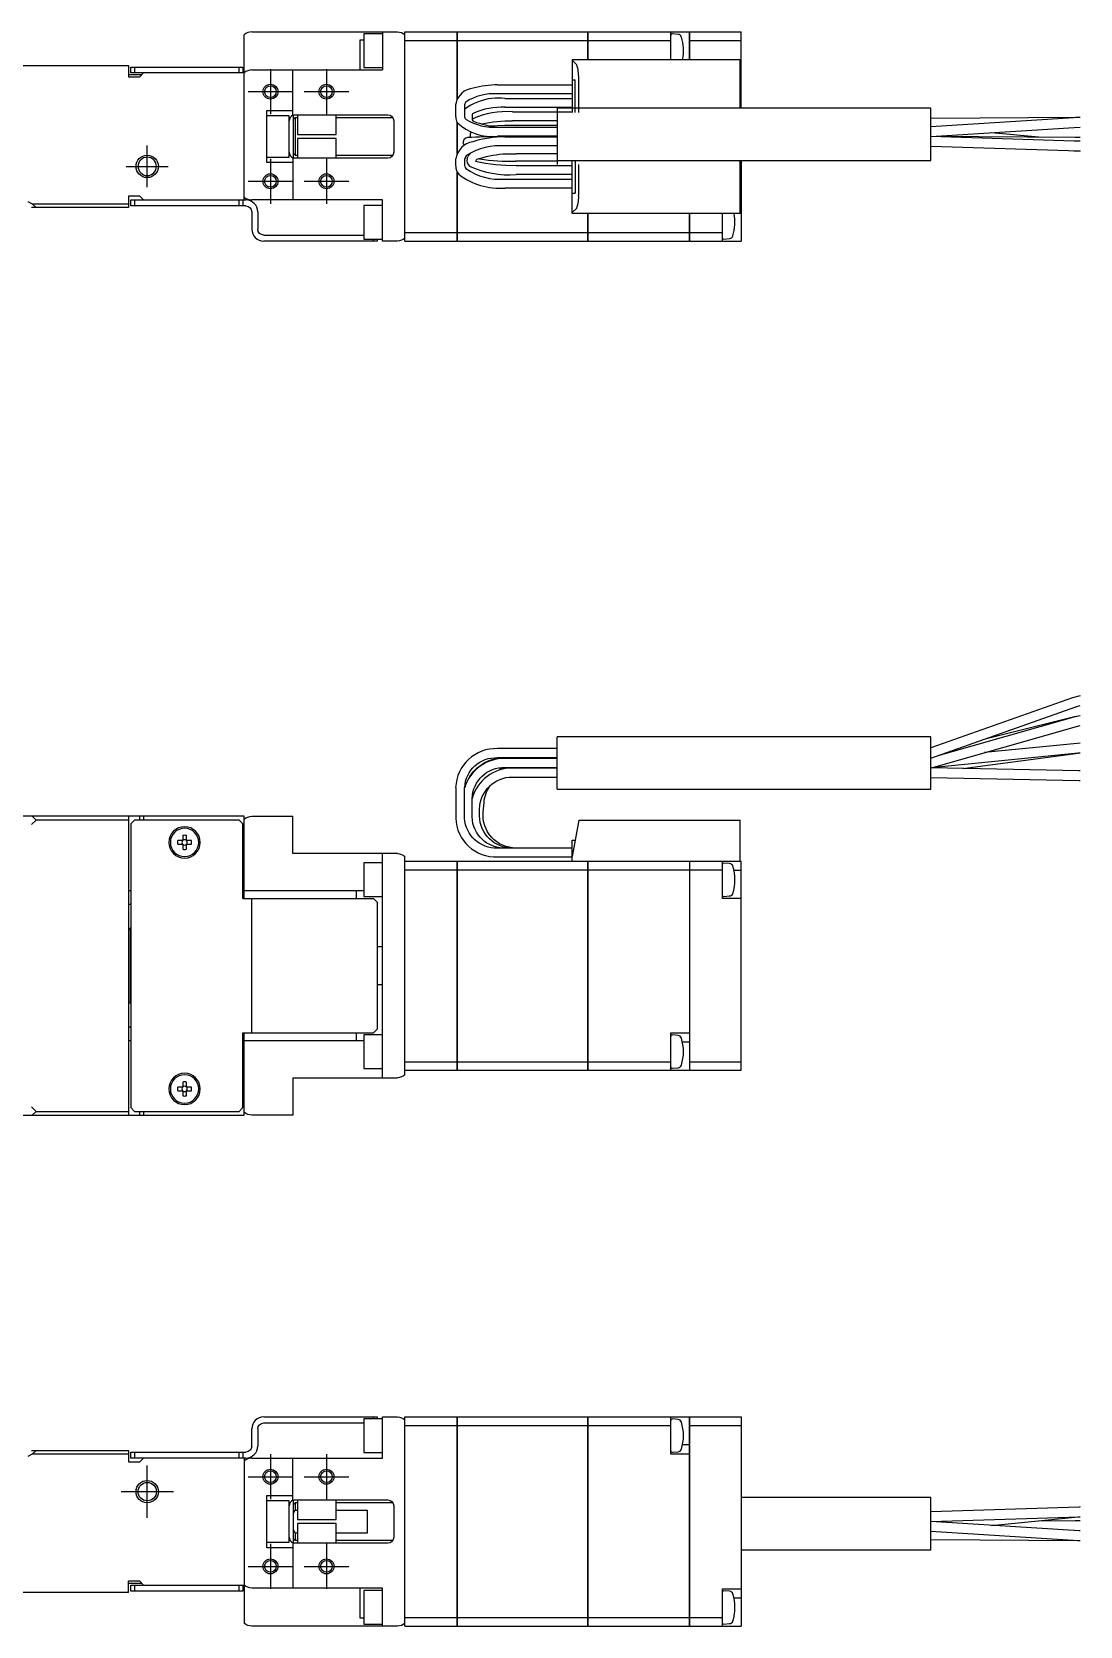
# Model space of a CAD drawing. Extents: x 0 to 574, y -8 to 223.
# Drawn here: x 140 to 280.4, y 10 to 223.4 of the extents above; entities that cross this region are included whole.
import ezdxf

# ---------------------------------------------------------------- set-up
doc = ezdxf.new("R2010")
doc.units = 0
doc.header["$LTSCALE"] = 0.5
doc.linetypes.add('CENTER', pattern=[50.8, 31.75, -6.35, 6.35, -6.35])
for name, color, linetype in [('MSM_CENTER', 1, 'CENTER'), ('MSM_CONTINUOUS', 7, 'CONTINUOUS'), ('MSM_NARROW', 5, 'CONTINUOUS')]:
    doc.layers.add(name, color=color, linetype=linetype)

msp = doc.modelspace()

# ---------------------------------------------------------------- linework, layer by layer
at = {"layer": 'MSM_CENTER'}
for p, q in [((171.95, 218.41), (171.95, 212.41)), ((179.45, 218.41), (179.45, 212.41)), ((168.95, 215.41), (174.95, 215.41)), ((176.45, 215.41), (182.45, 215.41)), ((155.45, 202.61), (155.45, 208.21)), ((152.65, 205.41), (158.25, 205.41)), ((171.95, 206.41), (171.95, 200.41)), ((179.45, 206.41), (179.45, 200.41)), ((168.95, 203.41), (174.95, 203.41)), ((176.45, 203.41), (182.45, 203.41)), ((171.95, 33), (171.95, 27)), ((179.45, 33), (179.45, 27)), ((155.45, 24.5), (155.45, 31.5)), ((168.95, 30), (174.95, 30)), ((176.45, 30), (182.45, 30)), ((151.95, 28), (158.95, 28)), ((171.95, 21), (171.95, 15)), ((179.45, 21), (179.45, 15)), ((168.95, 18), (174.95, 18)), ((176.45, 18), (182.45, 18))]:
    msp.add_line(p, q, dxfattribs=at)
at = {"layer": 'MSM_CONTINUOUS'}
for p, q in [((168.45, 217.93), (168.45, 223.03)), ((169.45, 223.41), (188.95, 223.41)), ((183.95, 222.36), (184.45, 222.36)), ((183.95, 218.31), (183.95, 222.36)), ((184.45, 223.16), (184.45, 218.66)), ((186.95, 223.16), (184.45, 223.16)), ((186.95, 223.41), (186.95, 218.31)), ((189.95, 223.41), (196.94, 223.41)), ((189.95, 195.41), (189.95, 223.41)), ((189.95, 222.26), (196.94, 222.26)), ((196.94, 223.41), (196.94, 214.36)), ((196.95, 223.4), (196.94, 223.4)), ((196.95, 222.26), (196.94, 222.26)), ((196.95, 222.25), (196.94, 222.25)), ((196.95, 214.38), (196.95, 223.41)), ((196.95, 223.41), (214.44, 223.41)), ((196.95, 222.26), (214.44, 222.26)), ((196.95, 222.26), (214.44, 222.26)), ((214.44, 223.41), (214.44, 219.71)), ((214.45, 223.4), (214.44, 223.4)), ((214.45, 222.26), (214.44, 222.26)), ((214.45, 222.25), (214.44, 222.25)), ((214.45, 223.41), (228.05, 223.41)), ((214.45, 219.71), (214.45, 223.41)), ((214.45, 222.26), (225.55, 222.26)), ((225.55, 219.71), (225.55, 223.41)), ((226.54, 223.08), (225.77, 223.14)), ((228.05, 219.71), (228.05, 223.41)), ((228.05, 223.4), (228.06, 223.4)), ((228.05, 222.26), (228.06, 222.26)), ((228.06, 223.41), (234.95, 223.41)), ((228.06, 223.41), (228.06, 219.71)), ((228.06, 222.26), (234.95, 222.26)), ((234.95, 213.18), (234.95, 223.41)), ((61.45, 218.91), (152.95, 218.91)), ((152.95, 218.91), (152.95, 217.41)), ((153.25, 217.91), (153.25, 218.71)), ((153.25, 218.71), (168.25, 218.71)), ((168.45, 217.91), (153.25, 217.91)), ((153.75, 218.71), (153.75, 217.91)), ((154.95, 217.91), (154.45, 217.41)), ((167.75, 217.91), (167.75, 218.71)), ((168.25, 218.71), (168.25, 217.91)), ((168.45, 200.91), (168.45, 217.91)), ((169.45, 218.31), (186.95, 218.31)), ((174.95, 212.28), (174.95, 218.31)), ((184.45, 218.66), (186.95, 218.66)), ((212.35, 219.71), (234.85, 219.71)), ((212.35, 219.71), (212.35, 212.64)), ((212.95, 219), (212.35, 219.61)), ((234.85, 213.18), (234.85, 219.71)), ((154.7, 217.66), (152.95, 217.66)), ((152.95, 217.41), (154.45, 217.41)), ((202.35, 216.31), (212.35, 216.31)), ((212.35, 217.01), (212.74, 217.01)), ((212.74, 212.64), (212.74, 217.01)), ((213.22, 212.64), (213.22, 217.23)), ((196.75, 212.02), (196.75, 213.76)), ((197.95, 213.76), (197.95, 212.02)), ((212.35, 215.11), (202.35, 215.11)), ((203.35, 214.51), (212.35, 214.51)), ((171.45, 212.91), (174.95, 212.91)), ((171.45, 205.91), (171.45, 212.91)), ((174.45, 212.16), (171.45, 212.16)), ((174.45, 206.66), (174.45, 212.16)), ((174.95, 212.28), (175.04, 212.28)), ((174.97, 212.26), (175.04, 212.28)), ((175.05, 206.54), (175.05, 212.29)), ((175.25, 211.91), (175.05, 211.71)), ((175.25, 212.31), (187.65, 212.31)), ((175.25, 211.91), (175.25, 206.91)), ((175.55, 211.91), (175.25, 211.91)), ((175.55, 212.31), (175.55, 209.66)), ((180.75, 209.66), (180.75, 212.31)), ((188.34, 211.91), (180.75, 211.91)), ((188.45, 211.51), (188.45, 207.31)), ((196.94, 211.31), (196.94, 207.06)), ((196.95, 207.09), (196.95, 211.29)), ((198.95, 212.36), (198.95, 211.62)), ((212.35, 213.31), (203.35, 213.31)), ((204.35, 212.71), (212.35, 212.71)), ((210.35, 211.51), (204.35, 211.51)), ((260.35, 213.18), (210.35, 213.18)), ((210.35, 213.18), (210.35, 205.64)), ((260.35, 206.18), (260.35, 213.18)), ((280.02, 211.96), (260.35, 211.81)), ((279.49, 211.91), (260.35, 210.71)), ((280.35, 211.95), (279.49, 211.91)), ((280.35, 211.96), (279.74, 211.96)), ((280.35, 211.96), (280.02, 211.96)), ((175.55, 209.66), (180.75, 209.66)), ((175.55, 209.16), (175.55, 206.51)), ((180.75, 209.16), (175.55, 209.16)), ((180.75, 206.51), (180.75, 209.16)), ((198.75, 209.77), (198.8, 210)), ((198.75, 209.74), (198.75, 209.77)), ((198.75, 209.34), (198.75, 209.74)), ((198.75, 209.28), (198.75, 209.34)), ((201.3, 210.84), (203.35, 210.91)), ((202.35, 210.66), (210.35, 210.66)), ((210.35, 209.46), (202.35, 209.46)), ((203.35, 210.91), (210.35, 210.91)), ((203.35, 209.36), (210.35, 209.36)), ((279.56, 208.79), (260.35, 209.41)), ((260.37, 209.41), (279.57, 210.61)), ((279.68, 209.27), (260.37, 209.41)), ((274.83, 209.3), (268.5, 209.92)), ((279.57, 210.61), (280.35, 210.65)), ((280.35, 209.27), (279.68, 209.27)), ((175.05, 207.11), (175.25, 206.91)), ((197.79, 208.42), (197.75, 208.62)), ((197.91, 208.24), (197.79, 208.42)), ((210.35, 208.16), (203.35, 208.16)), ((204.93, 207.07), (204.89, 207.07)), ((210.35, 207.07), (204.91, 207.07)), ((260.35, 208.11), (280.24, 207.47)), ((279.52, 207.49), (280.35, 207.47)), ((280.35, 208.77), (279.56, 208.79)), ((280.24, 207.47), (280.35, 207.46)), ((171.45, 206.66), (174.45, 206.66)), ((174.95, 205.91), (171.45, 205.91)), ((174.95, 206.54), (175.04, 206.54)), ((174.95, 206.54), (174.95, 200.91)), ((175.04, 206.54), (174.96, 206.57)), ((175.25, 206.91), (175.55, 206.91)), ((187.65, 206.51), (175.25, 206.51)), ((180.75, 206.91), (188.34, 206.91)), ((196.75, 205.46), (196.75, 206.42)), ((197.95, 206.43), (197.95, 205.46)), ((198.27, 206.45), (198.29, 206.49)), ((198.29, 206.49), (198.36, 206.69)), ((199.47, 206.24), (199.42, 206.08)), ((210.35, 206.11), (204.81, 206.11)), ((204.83, 205.51), (212.35, 205.51)), ((210.35, 206.18), (260.35, 206.18)), ((212.35, 199.11), (212.35, 206.18)), ((212.74, 206.18), (212.74, 201.81)), ((213.22, 201.59), (213.22, 205.64)), ((234.85, 199.11), (234.85, 206.18)), ((234.95, 206.18), (234.95, 195.41)), ((196.94, 204.7), (196.94, 195.41)), ((196.95, 195.41), (196.95, 204.69)), ((203.35, 203.71), (212.35, 203.71)), ((212.35, 204.31), (204.83, 204.31)), ((139.45, 200.72), (140.06, 200.41)), ((154.45, 201.41), (152.95, 201.41)), ((152.95, 201.41), (152.95, 199.91)), ((153.25, 200.11), (153.25, 200.91)), ((153.25, 200.91), (168.65, 200.91)), ((153.75, 200.91), (153.75, 200.11)), ((154.45, 201.41), (154.95, 200.91)), ((167.75, 200.11), (167.75, 200.91)), ((168.25, 200.91), (168.25, 200.11)), ((186.95, 200.91), (169.45, 200.91)), ((186.95, 195.41), (186.95, 200.91)), ((212.35, 202.51), (203.35, 202.51)), ((212.35, 201.81), (212.74, 201.81)), ((152.95, 199.91), (139.95, 199.91)), ((140.06, 200.41), (152.95, 200.41)), ((140.06, 200.41), (140.56, 199.91)), ((168.65, 200.11), (153.25, 200.11)), ((169.45, 199.31), (169.45, 197.01)), ((170.25, 199.31), (170.25, 197.01)), ((184.45, 200.16), (184.45, 195.66)), ((186.95, 200.16), (184.45, 200.16)), ((212.35, 199.22), (212.95, 199.82)), ((234.85, 199.11), (212.35, 199.11)), ((214.44, 199.11), (214.44, 195.41)), ((214.45, 195.41), (214.45, 199.11)), ((228.05, 195.41), (228.05, 199.11)), ((228.06, 199.11), (228.06, 195.41)), ((232.45, 195.41), (232.45, 199.11)), ((234.85, 199.16), (234.95, 199.16)), ((189.95, 196.57), (196.94, 196.57)), ((196.95, 196.57), (196.94, 196.57)), ((196.95, 196.56), (196.94, 196.56)), ((196.95, 196.57), (214.44, 196.57)), ((196.95, 196.57), (214.44, 196.57)), ((214.45, 196.57), (214.44, 196.57)), ((214.45, 196.56), (214.44, 196.56)), ((214.45, 196.57), (228.05, 196.57)), ((228.05, 196.57), (228.06, 196.57)), ((228.06, 196.57), (232.45, 196.57)), ((171.05, 196.21), (184.45, 196.21)), ((186.25, 195.41), (171.05, 195.41)), ((184.45, 195.66), (186.95, 195.66)), ((185.75, 195.41), (185.75, 195.66)), ((186.25, 195.66), (186.25, 195.41)), ((188.95, 195.41), (186.95, 195.41)), ((189.95, 195.41), (196.94, 195.41)), ((196.95, 195.42), (196.94, 195.42)), ((196.95, 195.41), (214.44, 195.41)), ((214.45, 195.42), (214.44, 195.42)), ((214.45, 195.41), (228.05, 195.41)), ((228.05, 195.42), (228.06, 195.42)), ((228.06, 195.41), (234.95, 195.41)), ((232.66, 195.68), (233.43, 195.75)), ((280.35, 134.54), (279.32, 134.28)), ((279.32, 134.28), (260.35, 127.55)), ((260.35, 126.17), (279.76, 133.06)), ((279.75, 133.05), (280.35, 133.22)), ((279.76, 133.06), (280.35, 133.22)), ((260.44, 124.91), (279.86, 130.44)), ((279.5, 131.69), (261.29, 126.5)), ((279.59, 131.74), (267.28, 128.63)), ((280.35, 131.87), (279.5, 131.69)), ((280.35, 131.87), (279.59, 131.74)), ((279.86, 130.44), (280.35, 130.55)), ((210.35, 122.06), (210.35, 129.06)), ((260.35, 129.06), (210.35, 129.06)), ((260.35, 122.06), (260.35, 129.06)), ((279.94, 128.17), (267.54, 126.93)), ((280.35, 128.2), (279.94, 128.17)), ((210.35, 127.46), (202.35, 127.46)), ((202.35, 126.26), (210.35, 126.26)), ((210.35, 126.16), (203.35, 126.16)), ((260.47, 124.92), (280.07, 126.88)), ((264.65, 124.82), (280.11, 126.87)), ((280.07, 126.88), (280.35, 126.9)), ((202.61, 124.8), (202.64, 124.81)), ((202.64, 124.8), (202.61, 124.8)), ((202.64, 124.81), (203.85, 124.96)), ((203.35, 124.86), (202.64, 124.8)), ((203.35, 124.96), (210.35, 124.96)), ((210.35, 124.86), (203.35, 124.86)), ((280.27, 124.51), (260.35, 124.91)), ((280.35, 124.51), (280.2, 124.51)), ((280.35, 124.51), (280.27, 124.51)), ((196.75, 122.26), (196.75, 118.16)), ((197.95, 118.16), (197.95, 122.26)), ((197.96, 122.25), (197.95, 122.22)), ((204.35, 123.66), (210.35, 123.66)), ((210.35, 122.06), (260.35, 122.06)), ((260.35, 123.61), (280.24, 123.21)), ((280.24, 123.21), (280.35, 123.21)), ((198.95, 118.32), (198.95, 120.8)), ((200.43, 118.92), (200.55, 120.31)), ((168.45, 118.41), (130.95, 118.41)), ((140.56, 117.91), (139.95, 117.3)), ((140.06, 118.41), (140.56, 117.91)), ((152.95, 117.91), (140.56, 117.91)), ((152.95, 118.41), (152.95, 78.41)), ((153.75, 117.91), (153.25, 117.41)), ((153.25, 117.41), (153.25, 79.41)), ((167.75, 117.91), (153.75, 117.91)), ((154.45, 117.91), (154.45, 118.41)), ((154.95, 118.41), (154.95, 117.91)), ((168.25, 117.41), (167.75, 117.91)), ((168.25, 107.41), (168.25, 117.41)), ((168.45, 107.41), (168.45, 118.41)), ((169.45, 118.41), (174.95, 118.41)), ((174.95, 113.41), (174.95, 118.41)), ((199.95, 118.47), (199.95, 119.35)), ((213.22, 117.91), (212.35, 113.01)), ((213.22, 117.91), (234.85, 117.91)), ((234.85, 112.41), (234.85, 117.91)), ((160.21, 115.83), (160.21, 115.15)), ((160.69, 115.15), (160.69, 115.83)), ((160.21, 115.15), (159.53, 115.15)), ((159.53, 114.67), (160.21, 114.67)), ((160.21, 114.67), (160.21, 113.99)), ((161.37, 115.15), (160.69, 115.15)), ((160.69, 114.67), (161.37, 114.67)), ((160.69, 113.99), (160.69, 114.67)), ((188.95, 113.41), (174.95, 113.41)), ((186.95, 83.41), (186.95, 113.41)), ((212.35, 114.16), (202.35, 114.16)), ((204.83, 114.16), (204.59, 114.16)), ((212.35, 112.41), (212.35, 115.21)), ((212.35, 115.21), (212.74, 115.21)), ((184.45, 112.16), (184.45, 107.66)), ((186.95, 112.16), (184.45, 112.16)), ((189.95, 83.79), (189.95, 113.03)), ((189.95, 112.41), (196.94, 112.41)), ((189.95, 111.25), (196.94, 111.25)), ((196.94, 84.41), (196.94, 112.41)), ((196.95, 112.4), (196.94, 112.4)), ((196.95, 111.25), (196.94, 111.25)), ((196.95, 112.41), (234.95, 112.41)), ((196.95, 112.41), (196.95, 84.41)), ((196.95, 111.25), (214.44, 111.25)), ((202.35, 112.96), (212.35, 112.96)), ((214.44, 84.41), (214.44, 112.41)), ((214.45, 112.4), (214.44, 112.4)), ((214.45, 111.25), (214.44, 111.25)), ((214.45, 112.41), (214.45, 84.41)), ((214.45, 111.25), (228.05, 111.25)), ((228.05, 112.41), (228.05, 84.41)), ((228.05, 112.4), (228.06, 112.4)), ((228.05, 111.25), (228.06, 111.25)), ((228.06, 112.41), (228.06, 84.41)), ((228.06, 111.25), (232.45, 111.25)), ((232.45, 107.41), (232.45, 112.41)), ((233.43, 112.07), (232.66, 112.14)), ((234.95, 111.16), (234.01, 111.16)), ((234.95, 84.41), (234.95, 112.41)), ((153.25, 108.41), (152.95, 108.41)), ((184.45, 108.41), (168.25, 108.41)), ((168.25, 107.41), (185.75, 107.41)), ((169.45, 89.41), (169.45, 107.41)), ((183.45, 107.41), (183.45, 108.41)), ((184.45, 107.66), (186.95, 107.66)), ((186.25, 106.91), (185.75, 107.41)), ((186.25, 106.91), (186.25, 89.91)), ((234.95, 107.41), (232.45, 107.41)), ((232.66, 107.68), (233.43, 107.75)), ((152.95, 106.66), (153.25, 106.66)), ((153.15, 103.41), (152.95, 103.21)), ((153.15, 103.41), (153.15, 93.41)), ((153.25, 103.41), (153.15, 103.41)), ((186.95, 100.91), (186.25, 100.91)), ((186.25, 95.91), (186.95, 95.91)), ((152.95, 93.61), (153.15, 93.41)), ((153.15, 93.41), (153.25, 93.41)), ((153.25, 90.16), (152.95, 90.16)), ((185.75, 89.41), (186.25, 89.91)), ((152.95, 88.41), (153.25, 88.41)), ((168.25, 79.41), (168.25, 89.41)), ((168.25, 89.41), (185.75, 89.41)), ((168.25, 88.41), (184.45, 88.41)), ((168.45, 78.41), (168.45, 89.41)), ((183.45, 88.41), (183.45, 89.41)), ((184.45, 89.16), (184.45, 84.66)), ((186.95, 89.16), (184.45, 89.16)), ((225.55, 89.41), (228.05, 89.41)), ((225.55, 84.41), (225.55, 89.41)), ((226.54, 89.07), (225.77, 89.14)), ((228.05, 88.16), (227.12, 88.16)), ((189.95, 85.56), (196.94, 85.56)), ((196.95, 85.57), (196.94, 85.57)), ((196.95, 85.56), (214.44, 85.56)), ((214.45, 85.57), (214.44, 85.57)), ((214.45, 85.56), (225.55, 85.56)), ((228.05, 85.57), (228.06, 85.57)), ((228.06, 85.56), (234.95, 85.56)), ((174.95, 83.41), (174.95, 78.41)), ((174.95, 83.41), (188.95, 83.41)), ((184.45, 84.66), (186.95, 84.66)), ((189.95, 84.41), (196.94, 84.41)), ((196.95, 84.42), (196.94, 84.42)), ((196.95, 84.41), (214.44, 84.41)), ((214.45, 84.42), (214.44, 84.42)), ((214.45, 84.41), (228.05, 84.41)), ((225.77, 84.68), (226.54, 84.75)), ((228.05, 84.42), (228.06, 84.42)), ((228.06, 84.41), (234.95, 84.41)), ((160.21, 82.15), (159.53, 82.15)), ((159.53, 81.67), (160.21, 81.67)), ((160.21, 82.83), (160.21, 82.15)), ((160.21, 81.67), (160.21, 80.99)), ((160.69, 82.15), (160.69, 82.83)), ((161.37, 82.15), (160.69, 82.15)), ((160.69, 80.99), (160.69, 81.67)), ((160.69, 81.67), (161.37, 81.67)), ((139.95, 79.52), (140.56, 78.91)), ((153.25, 79.41), (153.75, 78.91)), ((167.75, 78.91), (168.25, 79.41)), ((130.95, 78.41), (168.45, 78.41)), ((140.56, 78.91), (140.06, 78.41)), ((140.56, 78.91), (152.95, 78.91)), ((153.75, 78.91), (167.75, 78.91)), ((154.45, 78.41), (154.45, 78.91)), ((154.95, 78.91), (154.95, 78.41)), ((174.95, 78.41), (169.45, 78.41)), ((169.45, 34.1), (169.45, 36.4)), ((170.25, 36.4), (170.25, 34.1)), ((171.05, 38), (186.25, 38)), ((171.05, 37.2), (184.45, 37.2)), ((184.45, 37.75), (184.45, 33.25)), ((186.95, 37.75), (184.45, 37.75)), ((185.75, 37.75), (185.75, 38)), ((186.25, 38), (186.25, 37.75)), ((186.95, 32.5), (186.95, 38)), ((186.95, 38), (188.95, 38)), ((189.95, 10), (189.95, 38)), ((189.95, 38), (196.94, 38)), ((189.95, 36.84), (196.94, 36.84)), ((196.94, 10), (196.94, 38)), ((196.95, 37.99), (196.94, 37.99)), ((196.95, 36.83), (196.94, 36.83)), ((196.95, 38), (196.95, 10)), ((196.95, 38), (214.44, 38)), ((196.95, 36.84), (214.44, 36.84)), ((214.44, 10), (214.44, 38)), ((214.45, 37.99), (214.44, 37.99)), ((214.45, 36.83), (214.44, 36.83)), ((214.45, 38), (214.45, 10)), ((214.45, 38), (228.05, 38)), ((214.45, 36.84), (225.55, 36.84)), ((225.55, 33), (225.55, 38)), ((226.54, 37.66), (225.77, 37.73)), ((228.05, 10), (228.05, 38)), ((228.05, 37.99), (228.06, 37.99)), ((228.05, 36.83), (228.06, 36.83)), ((228.06, 38), (234.95, 38)), ((228.06, 38), (228.06, 10)), ((228.06, 36.84), (234.95, 36.84)), ((234.95, 38), (234.95, 10)), ((228.05, 34.25), (227.12, 34.25)), ((140.06, 33), (139.45, 32.69)), ((139.95, 33.5), (152.95, 33.5)), ((140.56, 33.5), (140.06, 33)), ((152.95, 33), (140.06, 33)), ((152.95, 33.5), (152.95, 32)), ((153.25, 32.5), (153.25, 33.3)), ((153.25, 33.3), (168.65, 33.3)), ((168.65, 32.5), (153.25, 32.5)), ((153.75, 33.3), (153.75, 32.5)), ((154.95, 32.5), (154.45, 32)), ((167.75, 32.5), (167.75, 33.3)), ((168.25, 33.3), (168.25, 32.5)), ((168.45, 32.5), (168.45, 15.5)), ((169.45, 32.5), (186.95, 32.5)), ((174.95, 26.87), (174.95, 32.5)), ((184.45, 33.25), (186.95, 33.25)), ((228.05, 33), (225.55, 33)), ((225.77, 33.27), (226.54, 33.34)), ((152.95, 32), (154.45, 32)), ((171.45, 27.5), (174.95, 27.5)), ((171.45, 20.5), (171.45, 27.5)), ((174.45, 26.75), (171.45, 26.75)), ((174.45, 21.25), (174.45, 26.75)), ((174.95, 26.87), (175.04, 26.87)), ((174.97, 26.85), (175.04, 26.87)), ((175.05, 21.12), (175.05, 26.88)), ((175.25, 26.5), (175.05, 26.3)), ((175.25, 26.9), (187.65, 26.9)), ((175.25, 26.5), (175.25, 25.5)), ((175.55, 26.5), (175.25, 26.5)), ((175.55, 26.9), (175.55, 24.25)), ((180.75, 24.25), (180.75, 26.9)), ((188.34, 26.5), (180.75, 26.5)), ((188.45, 26.1), (188.45, 21.9)), ((260.35, 27.23), (234.95, 27.23)), ((260.35, 20.23), (260.35, 27.23)), ((280.24, 25.94), (260.35, 25.3)), ((280.35, 25.95), (280.24, 25.94)), ((175.05, 25.13), (175.25, 25.5)), ((175.25, 25.5), (175.55, 25.5)), ((175.55, 24.25), (180.75, 24.25)), ((175.55, 23.75), (175.55, 21.1)), ((180.75, 23.75), (175.55, 23.75)), ((180.75, 25.5), (184.95, 25.5)), ((180.75, 21.1), (180.75, 23.75)), ((184.95, 22.5), (184.95, 25.5)), ((260.35, 24), (280.28, 24.65)), ((280.23, 22.76), (260.37, 24)), ((268.5, 23.49), (280.07, 24.62)), ((274.83, 24.11), (279.68, 24.14)), ((279.68, 24.14), (280.35, 24.15)), ((280.07, 24.62), (280.35, 24.64)), ((280.28, 24.65), (280.35, 24.65)), ((175.25, 22.5), (175.05, 22.87)), ((175.05, 21.7), (175.25, 21.5)), ((175.25, 22.5), (175.25, 21.5)), ((175.25, 22.5), (175.55, 22.5)), ((175.25, 21.5), (175.55, 21.5)), ((180.75, 22.5), (184.95, 22.5)), ((180.75, 21.5), (188.34, 21.5)), ((260.35, 22.7), (280.15, 21.46)), ((260.35, 21.6), (280.02, 21.45)), ((280.35, 22.76), (279.57, 22.8)), ((280.02, 21.45), (280.35, 21.45)), ((280.15, 21.46), (280.35, 21.45)), ((280.35, 22.75), (280.23, 22.76)), ((171.45, 21.25), (174.45, 21.25)), ((174.95, 20.5), (171.45, 20.5)), ((174.95, 21.13), (174.95, 15.1)), ((174.95, 21.13), (175.04, 21.13)), ((175.04, 21.13), (174.96, 21.16)), ((187.65, 21.1), (175.25, 21.1)), ((234.95, 20.23), (260.35, 20.23)), ((154.45, 16), (152.95, 16)), ((152.95, 14.5), (152.95, 16)), ((152.95, 15.75), (154.7, 15.75)), ((153.25, 14.7), (153.25, 15.5)), ((153.25, 15.5), (168.45, 15.5)), ((153.75, 15.5), (153.75, 14.7)), ((154.45, 16), (154.95, 15.5)), ((167.75, 14.7), (167.75, 15.5)), ((168.25, 15.5), (168.25, 14.7)), ((168.45, 15.48), (168.45, 10.38)), ((186.95, 15.1), (169.45, 15.1)), ((183.95, 11.05), (183.95, 15.1)), ((186.95, 10), (186.95, 15.1)), ((232.45, 10), (232.45, 15)), ((232.45, 15), (234.95, 15)), ((152.95, 14.5), (130.75, 14.5)), ((168.25, 14.7), (153.25, 14.7)), ((184.45, 14.75), (184.45, 10.25)), ((186.95, 14.75), (184.45, 14.75)), ((233.43, 14.66), (232.66, 14.73)), ((234.95, 13.75), (234.01, 13.75)), ((184.45, 11.05), (183.95, 11.05)), ((189.95, 11.15), (196.94, 11.15)), ((196.95, 11.16), (196.94, 11.16)), ((196.95, 11.15), (214.44, 11.15)), ((214.45, 11.16), (214.44, 11.16)), ((214.45, 11.15), (228.05, 11.15)), ((228.05, 11.16), (228.06, 11.16)), ((228.06, 11.15), (232.45, 11.15)), ((188.95, 10), (169.45, 10)), ((184.45, 10.25), (186.95, 10.25)), ((189.95, 10), (196.94, 10)), ((196.95, 10.01), (196.94, 10.01)), ((196.95, 10), (214.44, 10)), ((214.45, 10.01), (214.44, 10.01)), ((214.45, 10), (228.05, 10)), ((228.05, 10.01), (228.06, 10.01)), ((228.06, 10), (234.95, 10)), ((232.66, 10.27), (233.43, 10.34))]:
    msp.add_line(p, q, dxfattribs=at)
for centre, radius in [((171.95, 215.41), 0.783), ((179.45, 215.41), 0.783), ((171.95, 203.41), 0.783), ((179.45, 203.41), 0.783), ((171.95, 30), 0.783), ((179.45, 30), 0.783), ((155.45, 28), 1.23), ((171.95, 18), 0.783), ((179.45, 18), 0.783)]:
    msp.add_circle(centre, radius, dxfattribs=at)
at = {"layer": 'MSM_CONTINUOUS', "extrusion": (0, 0, -1)}
for centre, radius in [((-155.45, 205.41), 1.23), ((-160.45, 114.91), 2.1), ((-160.45, 114.91), 1.9), ((-160.45, 81.91), 2.1), ((-160.45, 81.91), 1.9)]:
    msp.add_circle(centre, radius, dxfattribs=at)
at = {"layer": 'MSM_CONTINUOUS'}
for centre, radius, start, end in [((169.45, 221.91), 1.5, 90, 131.8103), ((225.75, 222.94), 0.2, 85, 180), ((226.49, 222.58), 0.5, 17.6292, 85), ((221.25, 220.91), 6, 348.463, 17.6292), ((169.45, 216.81), 1.5, 90, 131.8103), ((208.58, 217.45), 4.64, 357.287, 19.5454), ((199.31, 213.28), 2.6, 94.529, 169.4489), ((202.24, 204.92), 11.39, 89.4263, 105.9737), ((202.41, 207.31), 7.25, 96.3701, 128.0137), ((198.46, 213.65), 0.517, 135.2404, 168.1418), ((201.84, 208.27), 6.86, 85.7338, 123.1423), ((202.48, 206.11), 8.45, 84.0847, 95.9153), ((175.25, 211.51), 0.8, 111.0178, 180.0007), ((198.2, 212.03), 1.45, 180.4058, 210.4027), ((201.5, 215.84), 6.43, 224.963, 277.5807), ((198.42, 212.09), 0.476, 188.6138, 236.2676), ((201.88, 217.77), 7.13, 238.56, 273.8379), ((199.87, 211.52), 1.25, 129.0936, 137.7837), ((199.18, 211.57), 0.266, 124.411, 149.3913), ((199.49, 212.03), 0.679, 217.4987, 239.8257), ((203.51, 201.78), 10.96, 85.615, 114.1334), ((202.83, 204.61), 8.72, 86.5414, 115.3793), ((204.06, 224.71), 14.15, 249.6946, 263.3429), ((198.37, 208.64), 0.622, 95.0583, 181.8855), ((202.07, 139.38), 69.98, 89.4917, 93.0744), ((203.16, 196.43), 12.93, 89.1445, 108.5736), ((175.25, 207.31), 0.802, 180.0987, 248.3566), ((199.47, 205.97), 2.75, 98.9432, 170.7276), ((202.77, 199.53), 8.65, 86.1439, 121.4476), ((199.48, 206.24), 1.21, 130.2216, 158.1544), ((204.17, 193.31), 13.77, 92.8028, 107.8241), ((204.17, 193.31), 13.77, 87.0004, 87.0016), ((198.47, 205.49), 1.72, 181.1046, 220.9976), ((198.82, 206.22), 0.889, 128.882, 166.1339), ((198.57, 205.53), 0.622, 186.9392, 221.0969), ((202.6, 211.4), 7.72, 234.3313, 275.5619), ((199.22, 206.2), 0.978, 165.1348, 231.2961), ((203.91, 217.01), 12.73, 245.3814, 274.1546), ((200, 205.58), 0.846, 93.0873, 128.5311), ((204.07, 232.97), 26.87, 261.1484, 271.5762), ((202.59, 211.22), 8.74, 231.6765, 274.9803), ((169.45, 202.41), 1.5, 228.1897, 270), ((168.65, 199.31), 1.6, 0, 90), ((208.71, 201.35), 4.51, 340.1241, 3.0435), ((228.14, 197.91), 6, 342.3708, 11.537), ((171.05, 197.01), 1.6, 180, 270), ((232.64, 195.88), 0.2, 198.1949, 275), ((233.38, 196.25), 0.5, 275, 342.3708), ((202.15, 122.06), 5.41, 87.9067, 177.8727), ((203.28, 120.59), 5.57, 89.2277, 162.6191), ((204.32, 119.27), 5.59, 89.7079, 164.0346), ((202.16, 118.37), 5.41, 182.1863, 272.0343), ((160.45, 114.91), 0.95, 75.3667, 104.6333), ((160.45, 114.91), 0.365, 48.8496, 131.1504), ((160.45, 114.91), 0.95, 165.3667, 194.6333), ((160.45, 114.91), 0.365, 138.8496, 221.1504), ((160.45, 114.91), 0.365, 228.8496, 311.1504), ((160.45, 114.91), 0.95, 255.3667, 284.6333), ((160.45, 114.91), 0.365, 318.8496, 41.1504), ((160.45, 114.91), 0.95, 345.3667, 14.6333), ((232.64, 111.94), 0.2, 85, 161.8051), ((233.38, 111.57), 0.5, 17.6292, 85), ((228.14, 109.91), 6, 342.3708, 17.6292), ((232.64, 107.88), 0.2, 198.1949, 275), ((233.38, 108.24), 0.5, 275, 342.3708), ((225.75, 88.94), 0.2, 85, 180), ((226.49, 88.57), 0.5, 17.6292, 85), ((221.25, 86.91), 6, 342.3708, 17.6292), ((225.75, 84.88), 0.2, 180, 275), ((226.49, 85.24), 0.5, 275, 342.3708), ((160.45, 81.91), 0.95, 165.3667, 194.6333), ((160.45, 81.91), 0.365, 138.8496, 221.1504), ((160.45, 81.91), 0.95, 75.3667, 104.6333), ((160.45, 81.91), 0.365, 48.8496, 131.1504), ((160.45, 81.91), 0.365, 228.8496, 311.1504), ((160.45, 81.91), 0.365, 318.8496, 41.1504), ((160.45, 81.91), 0.95, 345.3667, 14.6333), ((160.45, 81.91), 0.95, 255.3667, 284.6333), ((171.05, 36.4), 1.6, 90, 180), ((225.75, 37.53), 0.2, 85, 180), ((226.49, 37.17), 0.5, 17.6292, 85), ((221.25, 35.5), 6, 342.3708, 17.6292), ((169.45, 31), 1.5, 90, 131.8103), ((168.65, 34.1), 1.6, 270, 0), ((225.75, 33.47), 0.2, 180, 275), ((226.49, 33.83), 0.5, 275, 342.3708), ((175.25, 26.1), 0.801, 111.0892, 179.9292), ((175.25, 21.9), 0.8, 180, 248.4553), ((232.64, 14.53), 0.2, 85, 161.8051), ((233.38, 14.17), 0.5, 17.6292, 85), ((228.14, 12.5), 6, 342.3708, 17.6292), ((233.38, 10.83), 0.5, 275, 342.3708), ((232.64, 10.47), 0.2, 198.1949, 275)]:
    msp.add_arc(centre, radius, start, end, dxfattribs=at)
at = {"layer": 'MSM_CONTINUOUS', "extrusion": (0, 0, -1)}
for centre, radius, start, end in [((-188.95, 221.91), 1.5, 90, 131.8103), ((-175.25, 211.51), 0.8, 74.8734, 90), ((-187.65, 211.51), 0.8, 90, 180), ((-203.92, 195.72), 15.8, 76.5872, 91.5576), ((-202.88, 222.85), 13.5, 267.9949, 275.1375), ((-187.65, 207.31), 0.8, 180, 270), ((-204.15, 181.79), 25.29, 88.5191, 91.6777), ((-175.25, 207.31), 0.8, 270, 285.1266), ((-204.41, 227.57), 22.07, 268.9078, 283.0903), ((-168.65, 199.31), 0.8, 90, 180), ((-171.05, 197.01), 0.8, 270, 0), ((-188.95, 196.91), 1.5, 228.1897, 270), ((-202.17, 122.04), 4.22, 2.931, 92.4936), ((-203.25, 120.81), 5.45, 23.9954, 88.8909), ((-203.24, 120.67), 4.29, 1.6879, 91.5108), ((-204.31, 119.3), 4.36, 0.6063, 90.5686), ((-204.9, 119.93), 4.37, 5.0458, 37.0419), ((-169.45, 116.91), 1.5, 48.1897, 90), ((-202.16, 118.37), 4.22, 267.4296, 357.1458), ((-203.24, 118.44), 4.29, 268.4433, 358.358), ((-204.31, 118.51), 4.36, 269.4143, 359.4108), ((-204.8, 118.55), 4.39, 269.8692, 4.9179), ((-188.95, 111.91), 1.5, 90, 131.8103), ((-188.95, 84.91), 1.5, 228.1897, 270), ((-169.45, 79.91), 1.5, 270, 311.8103), ((-171.05, 36.4), 0.8, 0, 90), ((-188.95, 36.5), 1.5, 90, 131.8103), ((-168.65, 34.1), 0.8, 180, 270), ((-175.25, 26.1), 0.8, 74.8734, 90), ((-187.65, 26.1), 0.8, 90, 180), ((-187.65, 21.9), 0.8, 180, 270), ((-175.25, 21.9), 0.8, 270, 285.1266), ((-169.45, 16.6), 1.5, 270, 311.8103), ((-169.45, 11.5), 1.5, 270, 311.8103), ((-188.95, 11.5), 1.5, 228.1897, 270)]:
    msp.add_arc(centre, radius, start, end, dxfattribs=at)
at = {"layer": 'MSM_NARROW'}
for centre, radius in [((171.95, 215.41), 1), ((179.45, 215.41), 1), ((155.45, 205.41), 1.5), ((171.95, 203.41), 1), ((179.45, 203.41), 1), ((171.95, 30), 1), ((179.45, 30), 1), ((155.45, 28), 1.5), ((171.95, 18), 1), ((179.45, 18), 1)]:
    msp.add_circle(centre, radius, dxfattribs=at)

doc.saveas('drawing.dxf')
